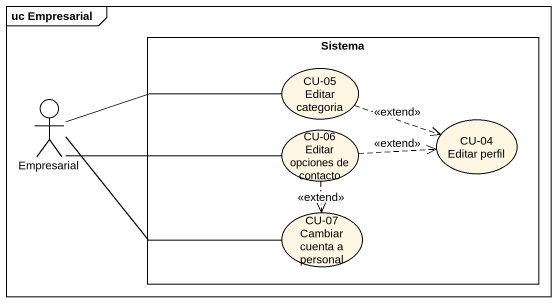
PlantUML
@startuml
mainframe uc Empresarial
rectangle Sistema {
  usecase "CU-05 Editar categoria" as CU_05_Editar_categoria
  usecase "CU-06 Editar opciones de contacto" as CU_06_Editar_opciones_de
  usecase "CU-04 Editar perfil" as CU_04_Editar_perfil
  usecase "CU-07 Cambiar cuenta a personal" as CU_07_Cambiar_cuenta_a
}
actor Empresarial
CU_05_Editar_categoria .right.> CU_04_Editar_perfil : <<extend>>
Empresarial -right- CU_05_Editar_categoria
Empresarial -right- CU_06_Editar_opciones_de
Empresarial -right- CU_07_Cambiar_cuenta_a
CU_06_Editar_opciones_de .right.> CU_04_Editar_perfil : <<extend>>
CU_06_Editar_opciones_de ..> CU_07_Cambiar_cuenta_a : <<extend>>
@enduml
